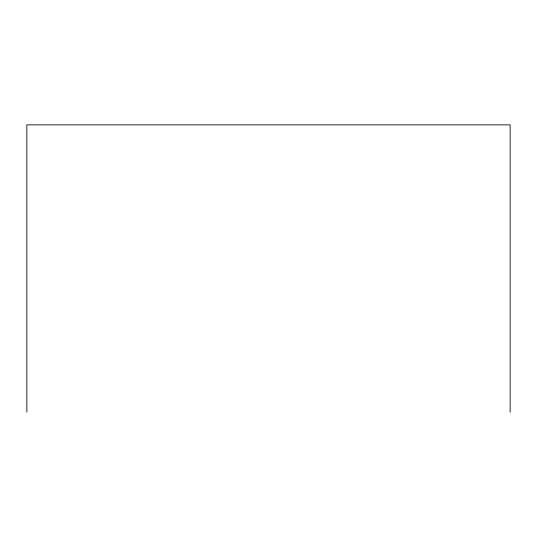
<?xml version="1.0" encoding="UTF-8"?>
<svg xmlns="http://www.w3.org/2000/svg" width="537" height="537" viewBox="0 0 537 537"><rect width="100%" height="100%" fill="white"/><g stroke="black" fill="none" stroke-linecap="round" stroke-linejoin="round"><path stroke-width="0.81" d="M510.15 412.127L510.15 124.873L26.85 124.873L26.85 412.127"/></g></svg>
